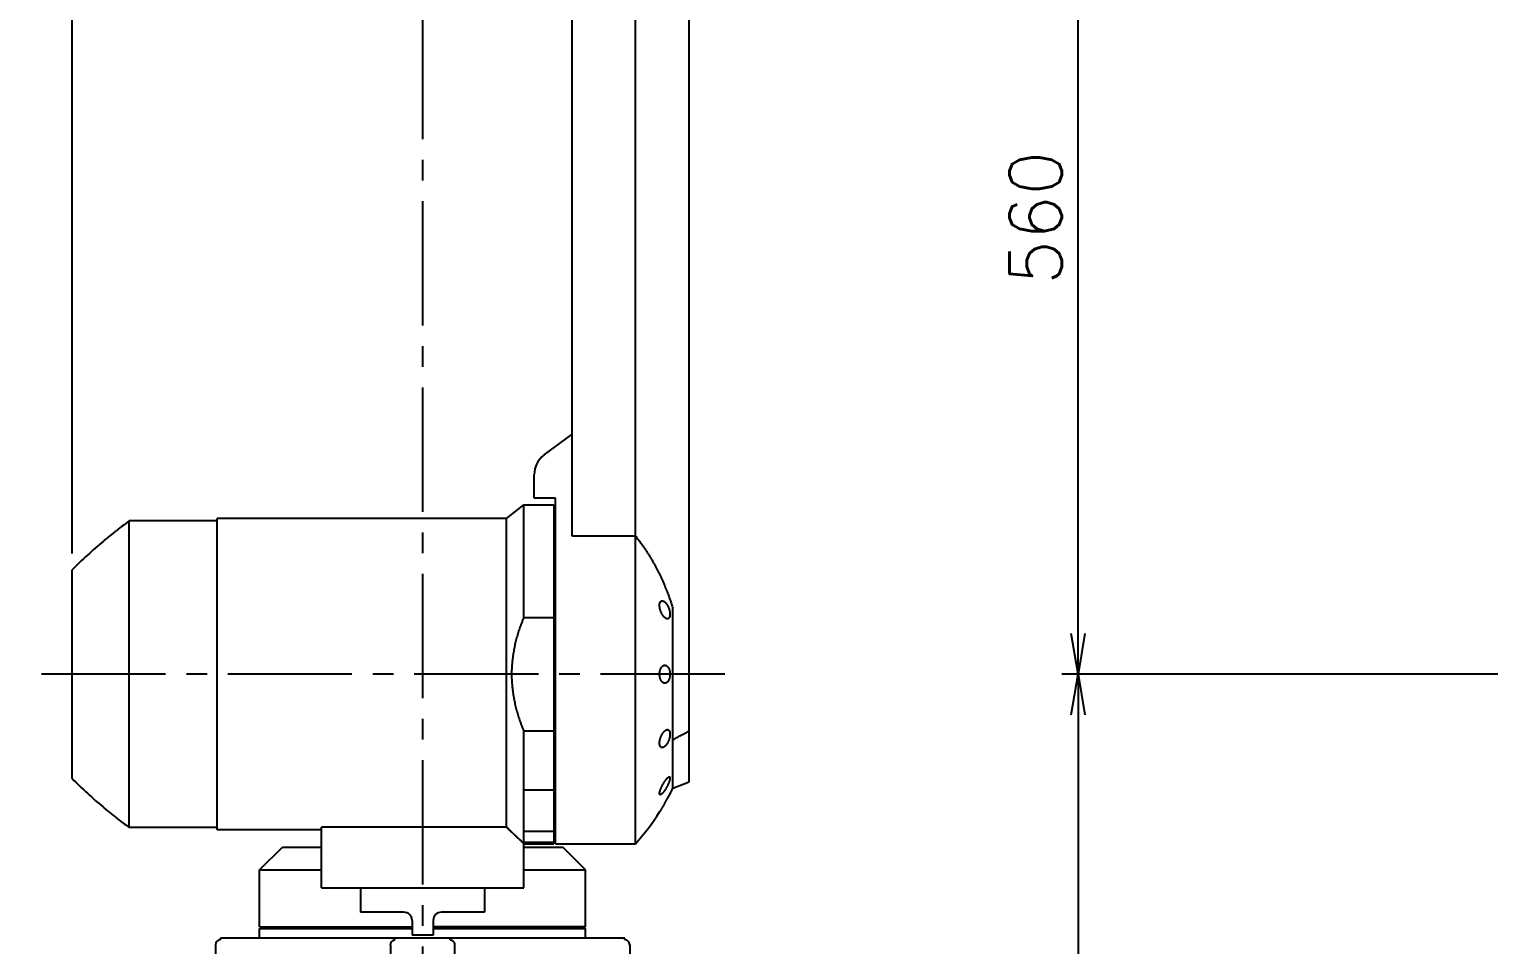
# Model space of a CAD drawing. Extents: x -7841 to -3641, y -5238 to -2268.
# Drawn here: x -6323 to -5428, y -4236 to -3674 of the extents above; entities that cross this region are included whole.
import ezdxf

# ---------------------------------------------------------------- set-up
doc = ezdxf.new("R2010")
doc.units = 0
doc.header["$LTSCALE"] = 4
doc.header["$MEASUREMENT"] = 0
doc.linetypes.add('CENTRE2', pattern=[28.575, 19.05, -3.175, 3.175, -3.175])
doc.layers.get('0').update_dxf_attribs({"linetype": 'CONTINUOUS'})
doc.layers.get('DEFPOINTS').update_dxf_attribs({"linetype": 'CONTINUOUS'})
for name, color, linetype in [('01', 7, 'CONTINUOUS'), ('01CENTER', 5, 'CENTRE2'), ('01HOSO', 6, 'CONTINUOUS'), ('02', 5, 'CONTINUOUS')]:
    doc.layers.add(name, color=color, linetype=linetype)
doc.styles.add('BIGFONT', font='ROMANS.SHX', dxfattribs={"bigfont": 'bigfont'})
doc.dimstyles.new('L-IN', dxfattribs={"dimscale": 10, "dimtxt": 3.2, "dimasz": 2.5, "dimexe": 1, "dimexo": 1, "dimgap": 1, "dimtad": 1, "dimdec": 0, "dimtxsty": 'BIGFONT', "dimblk": 'YA-IN', "dimblk1": 'OPEN', "dimblk2": 'OPEN', "dimsah": 1, "dimcen": 0, "dimclrd": 256, "dimclre": 256, "dimclrt": 256, "dimazin": 3, "dimtp": 0.1, "dimtm": 0.2, "dimtfac": 0.625, "dimtdec": 0, "dimtmove": 0, "dimatfit": 3, "dimtolj": 1})

# ---------------------------------------------------------------- blocks, each defined once
blk = doc.blocks.new('_OPEN')
at = {"color": 0, "linetype": 'BYBLOCK'}
for p, q in [((-1, 0.167), (0, 0)), ((0, 0), (-1, -0.167)), ((0, 0), (-1, 0))]:
    blk.add_line(p, q, dxfattribs=at)
blk = doc.blocks.new('*D5')
at = {"linetype": 'BYBLOCK'}
for p, q in [((-4776.41, -3510), (-5690, -3510)), ((-5680, -4045), (-5680, -3535)), ((-4778.19, -4070), (-5690, -4070))]:
    blk.add_line(p, q, dxfattribs=at)
at = {"layer": 'DEFPOINTS', "color": 0, "linetype": 'BYBLOCK'}
for p in [(-5680, -3510), (-4766.41, -3510), (-4768.19, -4070)]:
    blk.add_point(p, dxfattribs=at)
at = {"linetype": 'BYBLOCK', "xscale": 25, "yscale": 25, "zscale": 25}
for p, rotation in [((-5680, -3510), 90), ((-5680, -4070), 270)]:
    blk.add_blockref('_OPEN', p, dxfattribs=dict(at, rotation=rotation))
at = {"linetype": 'BYBLOCK', "insert": (-5706, -3790), "char_height": 32, "attachment_point": 5, "rotation": 90, "style": 'BIGFONT'}
blk.add_mtext('\\A1;560', dxfattribs=at)
blk = doc.blocks.new('YA-IN')
at = {"color": 0, "linetype": 'BYBLOCK'}
for p, q in [((0, 0), (-1, 0.167)), ((-1, -0.167), (0, 0)), ((0, 0), (-1, 0))]:
    blk.add_line(p, q, dxfattribs=at)
blk = doc.blocks.new('*D4')
at = {"linetype": 'BYBLOCK'}
for p, q in [((-4778.19, -4070), (-5690, -4070)), ((-5680, -4095), (-5680, -4495)), ((-4635.99, -4520), (-5690, -4520))]:
    blk.add_line(p, q, dxfattribs=at)
at = {"layer": 'DEFPOINTS', "color": 0, "linetype": 'BYBLOCK'}
for p in [(-4768.19, -4070), (-5680, -4520), (-4625.99, -4520)]:
    blk.add_point(p, dxfattribs=at)
at = {"linetype": 'BYBLOCK', "xscale": 25, "yscale": 25, "zscale": 25}
for p, rotation in [((-5680, -4070), 90), ((-5680, -4520), 270)]:
    blk.add_blockref('_OPEN', p, dxfattribs=dict(at, rotation=rotation))
at = {"linetype": 'BYBLOCK', "insert": (-5706, -4295), "char_height": 32, "attachment_point": 5, "rotation": 90, "style": 'BIGFONT'}
blk.add_mtext('\\A1;450', dxfattribs=at)
blk = doc.blocks.new('*D17')
at = {"linetype": 'BYBLOCK'}
for p, q in [((-6297, -3996), (-6297, -3150)), ((-6082, -3312.62), (-6082, -3150)), ((-6107, -3160), (-6272, -3160))]:
    blk.add_line(p, q, dxfattribs=at)
at = {"layer": 'DEFPOINTS', "color": 0, "linetype": 'BYBLOCK'}
for p in [(-6297, -3160), (-6082, -3322.62), (-6297, -4006)]:
    blk.add_point(p, dxfattribs=at)
at = {"linetype": 'BYBLOCK', "xscale": 25, "yscale": 25, "zscale": 25, "rotation": 180}
blk.add_blockref('_OPEN', (-6297, -3160), dxfattribs=at)
at = {"linetype": 'BYBLOCK', "xscale": 25, "yscale": 25, "zscale": 25}
blk.add_blockref('_OPEN', (-6082, -3160), dxfattribs=at)
at = {"linetype": 'BYBLOCK', "insert": (-6189.5, -3134), "char_height": 32, "attachment_point": 5, "style": 'BIGFONT'}
blk.add_mtext('\\A1;215', dxfattribs=at)

msp = doc.modelspace()

# ---------------------------------------------------------------- linework, layer by layer
at = {"layer": '01', "linetype": 'CONTINUOUS'}
for p, q in [((-5918.5, -4136), (-5918.5, -3453)), ((-5990.5, -3640), (-5990.5, -3923)), ((-6007.41587, -3935.50303), (-5990.5, -3923)), ((-6013.5, -3962), (-6013.5, -3947.56567)), ((-6000.5, -3962), (-6013.5, -3962)), ((-6000.5, -4174), (-6000.5, -3962)), ((-6030.5, -3974.5), (-6208, -3974.5)), ((-6030.5, -3974.5), (-6020, -3966)), ((-6020, -3966), (-6001.5, -3966)), ((-6001.5, -3966), (-6001.5, -4174)), ((-6208, -3976), (-6262, -3976)), ((-6000.5, -3979), (-6001.5, -3979)), ((-6297, -4134), (-6297, -4006)), ((-5928.5, -4140), (-5918.5, -4136)), ((-6000.5, -4161), (-6001.5, -4161)), ((-6208, -4164), (-6262, -4164)), ((-6144, -4165.5), (-6208, -4165.5)), ((-6030.5, -4163.73758), (-6144, -4163.73758)), ((-6144, -4201), (-6144, -4163.73758)), ((-6182, -4190), (-6168, -4176)), ((-6168, -4176), (-6144, -4176)), ((-6020, -4173.9878), (-6001.5, -4173.9878)), ((-6020, -4174), (-6001.5, -4174)), ((-6020, -4201), (-6020, -4174)), ((-6020, -4176), (-5996, -4176)), ((-6000.5, -4174), (-5951.5, -4174)), ((-5982, -4190), (-5996, -4176)), ((-6182, -4225), (-6182, -4190)), ((-5982, -4225), (-5982, -4190)), ((-6144, -4201), (-6020, -4201)), ((-6120, -4201), (-6120, -4216)), ((-6044, -4201), (-6044, -4216)), ((-6093.5, -4216), (-6120, -4216)), ((-6044, -4216), (-6070.5, -4216)), ((-6182, -4225), (-6088.5, -4225)), ((-6175, -4226), (-6175, -4225)), ((-6088.5, -4221), (-6088.5, -4230)), ((-6075.5, -4221), (-6075.5, -4230)), ((-5982, -4225), (-6075.5, -4225)), ((-5989, -4226), (-5989, -4225)), ((-5958, -4232), (-6206, -4232)), ((-6206, -4233), (-6206, -4232)), ((-6182, -4226), (-6088.5, -4226)), ((-6182, -4232), (-6182, -4226)), ((-6098.97477, -4233), (-6098.97477, -4232)), ((-6075.5, -4230), (-6088.5, -4230)), ((-6075.5, -4226), (-5982, -4226)), ((-6065.02523, -4233), (-6065.02523, -4232)), ((-5982, -4232), (-5982, -4226)), ((-5958, -4233), (-5958, -4232)), ((-6209, -4236), (-6209, -4267)), ((-6101.6178, -4236), (-6101.6178, -4262)), ((-6062.3822, -4236), (-6062.3822, -4262)), ((-5955, -4236), (-5955, -4267))]:
    msp.add_line(p, q, dxfattribs=at)
for centre, radius, start, end in [((-5998.5, -3947.56567), 15, 126.46923439, 180), ((-6084.83966, -4218.10373), 300, 126.1949442, 127.17095289), ((-6084.83966, -4218.10373), 300, 130.02326909, 135.00764509), ((-6084.83966, -3921.89627), 300, 224.99235491, 229.97673064), ((-6063.07397, -4073.74408), 150, 332.28722359, 333.78721007), ((-6084.83966, -3921.89627), 300, 232.82904801, 233.8050558), ((-6063.07397, -4073.74408), 150, 318.05839937, 327.4270632), ((-6093.5, -4221), 5, 0, 90), ((-6070.5, -4221), 5, 90, 180), ((-6206, -4236), 3, 90, 180), ((-5958, -4236), 3, 0, 90)]:
    msp.add_arc(centre, radius, start, end, dxfattribs=at)
for points in [[(-6266.44446, -3979.32938), (-6266.52783, -3979.39602), (-6266.62643, -3979.47484), (-6266.73781, -3979.56388), (-6266.86267, -3979.66369), (-6267.00171, -3979.77485), (-6267.15531, -3979.89764), (-6267.32331, -3980.03197), (-6267.50545, -3980.17759), (-6267.70135, -3980.33422), (-6267.91101, -3980.50186), (-6268.13488, -3980.68086), (-6268.37343, -3980.8716), (-6268.62675, -3981.07415), (-6268.89401, -3981.28785), (-6269.17421, -3981.51189), (-6269.46628, -3981.74542), (-6269.76981, -3981.9881), (-6270.08795, -3982.24244), (-6270.42502, -3982.5119), (-6270.78539, -3982.79996), (-6271.16809, -3983.10583), (-6271.56006, -3983.41906), (-6271.95316, -3983.73314), (-6272.34682, -3984.04759), (-6272.73892, -3984.36074), (-6273.12204, -3984.66664), (-6273.48867, -3984.9593), (-6273.83717, -3985.23741), (-6274.16884, -3985.50201), (-6274.48498, -3985.75416), (-6274.78658, -3985.99464), (-6275.07382, -3986.2236), (-6275.34674, -3986.44109), (-6275.60541, -3986.64717), (-6275.84959, -3986.84165), (-6276.07811, -3987.02361), (-6276.28971, -3987.19204), (-6276.48338, -3987.34617), (-6276.65941, -3987.48623), (-6276.81895, -3987.61314), (-6276.963, -3987.72771), (-6277.0924, -3987.8306), (-6277.20796, -3987.92248), (-6277.31047, -3988.00397), (-6277.39129, -3988.06821)], [(-6266.44434, -3979.32953), (-6266.52371, -3979.39298), (-6266.62456, -3979.47361), (-6266.73837, -3979.5646), (-6266.86612, -3979.66674), (-6267.00875, -3979.78078), (-6267.16717, -3979.90745), (-6267.34233, -3980.04751), (-6267.5351, -3980.20165), (-6267.74612, -3980.37039), (-6267.97593, -3980.55416), (-6268.225, -3980.75333), (-6268.49366, -3980.96817), (-6268.78186, -3981.19863), (-6269.08915, -3981.44435), (-6269.41496, -3981.70488), (-6269.75798, -3981.97915), (-6270.11634, -3982.26566), (-6270.48847, -3982.56316), (-6270.87188, -3982.86965), (-6271.26375, -3983.18284), (-6271.66121, -3983.50045), (-6272.06087, -3983.81975), (-6272.45882, -3984.13763), (-6272.85119, -3984.45096), (-6273.23441, -3984.75691), (-6273.6059, -3985.05341), (-6273.96354, -3985.33878), (-6274.30564, -3985.61166), (-6274.6309, -3985.87103), (-6274.93841, -3986.11617), (-6275.22761, -3986.34664), (-6275.49823, -3986.56225), (-6275.75025, -3986.76297), (-6275.98383, -3986.94896), (-6276.19941, -3987.12057), (-6276.39766, -3987.27834), (-6276.5792, -3987.42278), (-6276.74464, -3987.55438), (-6276.8947, -3987.67373), (-6277.03015, -3987.78143), (-6277.15185, -3987.87818), (-6277.2606, -3987.96463), (-6277.35709, -3988.04131), (-6277.39116, -3988.06838)], [(-6266.43505, -3979.32185), (-6266.44446, -3979.32938)], [(-6266.43505, -3979.32185), (-6266.44446, -3979.32938)], [(-6266.43493, -3979.322), (-6266.44434, -3979.32953)], [(-6266.10823, -3979.06062), (-6266.11209, -3979.0637), (-6266.12398, -3979.07321), (-6266.14393, -3979.08915), (-6266.1721, -3979.11167), (-6266.20877, -3979.14098), (-6266.25425, -3979.17733), (-6266.30892, -3979.22103), (-6266.37323, -3979.27244), (-6266.43505, -3979.32185)], [(-6266.42739, -3979.31573), (-6266.43505, -3979.32185)], [(-6266.43493, -3979.322), (-6266.36812, -3979.26859), (-6266.30221, -3979.2159), (-6266.24648, -3979.17135), (-6266.20032, -3979.13445), (-6266.16322, -3979.10479), (-6266.13474, -3979.08202), (-6266.12179, -3979.07167)], [(-6266.12179, -3979.07167), (-6266.11452, -3979.06586), (-6266.10234, -3979.05612), (-6266.09807, -3979.05271)], [(-6266.09806, -3979.0527), (-6266.10134, -3979.05521), (-6266.10823, -3979.06062)], [(-6277.73963, -3988.34523), (-6277.75786, -3988.3597), (-6277.76786, -3988.36765), (-6277.76976, -3988.36916), (-6277.76982, -3988.36921)], [(-6277.7595, -3988.36077), (-6277.76926, -3988.36873)], [(-6277.40075, -3988.07572), (-6277.47961, -3988.1384), (-6277.54771, -3988.19251), (-6277.60555, -3988.23847), (-6277.65357, -3988.27662), (-6277.6922, -3988.30731), (-6277.72183, -3988.33085), (-6277.7428, -3988.3475), (-6277.75531, -3988.35745), (-6277.7595, -3988.36077)], [(-6277.74219, -3988.34702), (-6277.75518, -3988.35734), (-6277.7595, -3988.36077)], [(-6277.39686, -3988.07263), (-6277.46966, -3988.13049), (-6277.54011, -3988.18647), (-6277.59992, -3988.234), (-6277.64963, -3988.27349), (-6277.68966, -3988.3053), (-6277.72042, -3988.32973), (-6277.74219, -3988.34702)], [(-6277.40097, -3988.07618), (-6277.44203, -3988.1088), (-6277.51602, -3988.16759), (-6277.57962, -3988.21812), (-6277.63335, -3988.26081), (-6277.67769, -3988.29603), (-6277.713, -3988.32408), (-6277.73963, -3988.34523)], [(-6277.39116, -3988.06838), (-6277.40097, -3988.07618)], [(-6277.39129, -3988.06821), (-6277.40075, -3988.07572)], [(-6277.39129, -3988.06821), (-6277.39686, -3988.07263)], [(-6277.37072, -3988.05186), (-6277.39129, -3988.06821)], [(-5933.42935, -4149), (-5933.2808, -4148.74395), (-5933.13293, -4148.48875), (-5932.98616, -4148.23511), (-5932.84093, -4147.98382), (-5932.69758, -4147.73545), (-5932.55634, -4147.49045), (-5932.41764, -4147.24955), (-5932.28191, -4147.01351), (-5932.14973, -4146.78339), (-5932.0215, -4146.55989), (-5931.8977, -4146.34385), (-5931.77848, -4146.1356), (-5931.66391, -4145.93526), (-5931.55398, -4145.74283), (-5931.44869, -4145.55837), (-5931.34811, -4145.38198), (-5931.25217, -4145.21359), (-5931.16092, -4145.0533), (-5931.07428, -4144.90098), (-5930.99226, -4144.75669), (-5930.91483, -4144.62037), (-5930.84195, -4144.49197), (-5930.77363, -4144.37153), (-5930.70979, -4144.25893), (-5930.65045, -4144.1542), (-5930.59557, -4144.0573), (-5930.54513, -4143.96818), (-5930.49913, -4143.88689), (-5930.45753, -4143.81334), (-5930.42033, -4143.74755), (-5930.38754, -4143.68953), (-5930.35911, -4143.63923), (-5930.33508, -4143.59669), (-5930.31542, -4143.56188), (-5930.30013, -4143.53481), (-5930.28921, -4143.51547), (-5930.28266, -4143.50387), (-5930.28048, -4143.5)], [(-6277.76362, -4151.63572), (-6277.76785, -4151.63235), (-6277.76977, -4151.63084), (-6277.76994, -4151.6307)], [(-6277.76926, -4151.63127), (-6277.7595, -4151.63923)], [(-6277.74933, -4151.64706), (-6277.75784, -4151.64031), (-6277.76362, -4151.63572)], [(-6277.7595, -4151.63923), (-6277.75518, -4151.64266), (-6277.74219, -4151.65298), (-6277.72042, -4151.67027), (-6277.68966, -4151.6947), (-6277.64963, -4151.72651), (-6277.59993, -4151.766), (-6277.54011, -4151.81353), (-6277.46966, -4151.86951), (-6277.40127, -4151.92387)], [(-6277.7595, -4151.63923), (-6277.75531, -4151.64255), (-6277.7428, -4151.6525), (-6277.72183, -4151.66915), (-6277.72042, -4151.67027)], [(-6277.72042, -4151.67027), (-6277.6922, -4151.69269), (-6277.65357, -4151.72338), (-6277.60555, -4151.76153), (-6277.54771, -4151.80749), (-6277.47961, -4151.8616), (-6277.40127, -4151.92387)], [(-6277.40113, -4151.92369), (-6277.44202, -4151.8912), (-6277.51598, -4151.83243), (-6277.57957, -4151.78192), (-6277.6333, -4151.73923), (-6277.67764, -4151.70401), (-6277.71296, -4151.67595), (-6277.7203, -4151.67012)], [(-6277.40127, -4151.92387), (-6277.39129, -4151.93179)], [(-6277.40127, -4151.92387), (-6277.40075, -4151.92428)], [(-6277.40113, -4151.92369), (-6277.39116, -4151.93162)], [(-6277.40075, -4151.92428), (-6277.39686, -4151.92737)], [(-6277.39686, -4151.92737), (-6277.39129, -4151.93179)], [(-6277.39129, -4151.93179), (-6277.30316, -4152.00185), (-6277.19932, -4152.08439), (-6277.08231, -4152.17742), (-6276.95129, -4152.2816), (-6276.8055, -4152.39756), (-6276.64479, -4152.5254), (-6276.46948, -4152.66489), (-6276.28002, -4152.81567), (-6276.07686, -4152.97739), (-6275.85987, -4153.15017), (-6275.62862, -4153.33434), (-6275.3827, -4153.53025), (-6275.12222, -4153.73782), (-6274.84784, -4153.95652), (-6274.56029, -4154.18579), (-6274.26034, -4154.425), (-6273.94743, -4154.67462), (-6273.61857, -4154.93703), (-6273.27045, -4155.21488), (-6272.90028, -4155.51042), (-6272.51234, -4155.82021), (-6272.11635, -4156.1365), (-6271.721, -4156.45234), (-6271.32855, -4156.76594), (-6270.93928, -4157.07704), (-6270.56225, -4157.3784), (-6270.21241, -4157.65806), (-6269.8863, -4157.91876), (-6269.57817, -4158.16512), (-6269.28258, -4158.40146), (-6268.99765, -4158.62928), (-6268.72468, -4158.84754), (-6268.465, -4159.05518), (-6268.21986, -4159.25119), (-6267.98986, -4159.4351), (-6267.77452, -4159.60727), (-6267.57328, -4159.76818), (-6267.38576, -4159.91811), (-6267.21224, -4160.05684), (-6267.05307, -4160.18409), (-6266.90851, -4160.29967), (-6266.77845, -4160.40364), (-6266.66226, -4160.49652), (-6266.55917, -4160.57893), (-6266.4684, -4160.65149), (-6266.44446, -4160.67062)], [(-6277.39129, -4151.93179), (-6277.37074, -4151.94813)], [(-6277.39116, -4151.93162), (-6277.31105, -4151.99528), (-6277.20986, -4152.0757), (-6277.09673, -4152.16564), (-6276.97075, -4152.2658), (-6276.83101, -4152.37692), (-6276.67666, -4152.49969), (-6276.50701, -4152.63465), (-6276.32147, -4152.78229), (-6276.11948, -4152.94305), (-6275.90037, -4153.11749), (-6275.66357, -4153.30606), (-6275.40878, -4153.50901), (-6275.13588, -4153.72645), (-6274.84498, -4153.9583), (-6274.53642, -4154.20431), (-6274.21083, -4154.46396), (-6273.86918, -4154.73651), (-6273.51283, -4155.02087), (-6273.14349, -4155.31567), (-6272.76331, -4155.61921), (-6272.37493, -4155.92938), (-6271.98191, -4156.24333), (-6271.58798, -4156.55806), (-6271.19686, -4156.87062), (-6270.81166, -4157.17849), (-6270.43511, -4157.47949), (-6270.06991, -4157.77145), (-6269.71834, -4158.05254), (-6269.38184, -4158.3216), (-6269.06226, -4158.57715), (-6268.76074, -4158.81826), (-6268.47782, -4159.0445), (-6268.2139, -4159.25554), (-6267.96902, -4159.45136), (-6267.74285, -4159.63222), (-6267.53494, -4159.79848), (-6267.34479, -4159.95052), (-6267.17178, -4160.08886), (-6267.01503, -4160.21419), (-6266.8736, -4160.32728), (-6266.74666, -4160.42878), (-6266.63335, -4160.51936), (-6266.53294, -4160.59964), (-6266.44472, -4160.67017)], [(-5933.42935, -4149), (-5933.57268, -4149.24675), (-5933.71705, -4149.49495), (-5933.86194, -4149.74374), (-5934.00693, -4149.99237), (-5934.15144, -4150.23988), (-5934.29489, -4150.48525), (-5934.43649, -4150.72716), (-5934.57571, -4150.96472), (-5934.71201, -4151.19701), (-5934.84509, -4151.42353), (-5934.97459, -4151.64373), (-5935.10032, -4151.85726), (-5935.22198, -4152.06367), (-5935.33937, -4152.2626), (-5935.45229, -4152.45377), (-5935.56054, -4152.63688), (-5935.66404, -4152.81178), (-5935.76261, -4152.9782), (-5935.85623, -4153.13611), (-5935.94475, -4153.28532), (-5936.02817, -4153.42583), (-5936.10644, -4153.55757), (-5936.17954, -4153.68051), (-5936.24747, -4153.79471), (-5936.31021, -4153.90011), (-5936.36782, -4153.99684), (-5936.42027, -4154.08487), (-5936.46761, -4154.16429), (-5936.50987, -4154.23515), (-5936.54706, -4154.29749), (-5936.57924, -4154.35141), (-5936.6064, -4154.39692), (-5936.62859, -4154.43408), (-5936.64582, -4154.46295), (-5936.65812, -4154.48354), (-5936.6655, -4154.49589), (-5936.66795, -4154.5)], [(-6266.44472, -4160.67017), (-6266.44434, -4160.67047)], [(-6266.44446, -4160.67062), (-6266.42739, -4160.68427)], [(-6266.42739, -4160.68427), (-6266.38919, -4160.71481), (-6266.32087, -4160.76941), (-6266.26287, -4160.81577), (-6266.21467, -4160.8543), (-6266.17583, -4160.88535), (-6266.146, -4160.90919), (-6266.1249, -4160.92605), (-6266.11232, -4160.93611), (-6266.10823, -4160.93938)], [(-6266.42727, -4160.68412), (-6266.368, -4160.73151), (-6266.3021, -4160.78419), (-6266.24639, -4160.82872), (-6266.20025, -4160.86561), (-6266.16317, -4160.89525), (-6266.1347, -4160.91801), (-6266.12358, -4160.9269)], [(-6266.12358, -4160.9269), (-6266.1145, -4160.93416), (-6266.10233, -4160.94388), (-6266.09922, -4160.94637)], [(-6266.10823, -4160.93938), (-6266.10134, -4160.94479), (-6266.09806, -4160.9473)], [(-6266.09922, -4160.94637), (-6266.09806, -4160.9473)], [(-6030.5, -4163.73758), (-6029.35341, -4164.89985), (-6028.16362, -4166.08165), (-6026.92873, -4167.28435), (-6025.64671, -4168.50939), (-6024.31534, -4169.75833), (-6022.93221, -4171.0328), (-6021.4947, -4172.33457), (-6020, -4173.6655)], [(-6101.6178, -4236), (-6101.61522, -4235.86698), (-6101.60746, -4235.73401), (-6101.59451, -4235.60134), (-6101.57632, -4235.46889), (-6101.55284, -4235.33691), (-6101.52402, -4235.20551), (-6101.48975, -4235.07477), (-6101.45, -4234.94499), (-6101.40461, -4234.81622), (-6101.35354, -4234.68879), (-6101.29665, -4234.56289), (-6101.23385, -4234.43878), (-6101.16509, -4234.31686), (-6101.09021, -4234.19736), (-6101.00924, -4234.08076), (-6100.92205, -4233.96738), (-6100.82869, -4233.85775), (-6100.72913, -4233.75229), (-6100.62346, -4233.65153), (-6100.51178, -4233.556), (-6100.39421, -4233.46622), (-6100.27098, -4233.38277), (-6100.14237, -4233.30621), (-6100.00878, -4233.23711), (-6099.87052, -4233.17594), (-6099.72818, -4233.12326), (-6099.58244, -4233.07954), (-6099.43378, -4233.04508), (-6099.28248, -4233.02016), (-6099.12923, -4233.00506), (-6098.97477, -4233)], [(-6065.02523, -4233), (-6064.87077, -4233.00506), (-6064.71752, -4233.02016), (-6064.56622, -4233.04508), (-6064.41756, -4233.07954), (-6064.27182, -4233.12326), (-6064.12948, -4233.17594), (-6063.99122, -4233.23711), (-6063.85763, -4233.30621), (-6063.72902, -4233.38277), (-6063.60579, -4233.46622), (-6063.48822, -4233.556), (-6063.37654, -4233.65153), (-6063.27087, -4233.75229), (-6063.17131, -4233.85775), (-6063.07795, -4233.96738), (-6062.99076, -4234.08076), (-6062.90979, -4234.19736), (-6062.83491, -4234.31686), (-6062.76615, -4234.43878), (-6062.70335, -4234.56289), (-6062.64646, -4234.68879), (-6062.59539, -4234.81622), (-6062.55, -4234.94499), (-6062.51025, -4235.07477), (-6062.47598, -4235.20551), (-6062.44716, -4235.33691), (-6062.42368, -4235.46889), (-6062.40549, -4235.60134), (-6062.39254, -4235.73401), (-6062.38478, -4235.86698), (-6062.3822, -4236)]]:
    msp.add_spline(points, degree=3, dxfattribs=at)
at = {"layer": '01CENTER'}
for p, q in [((-6082, -3322.61988), (-6082, -4553.49354)), ((-5896.70001, -4070), (-6323.2756, -4070))]:
    msp.add_line(p, q, dxfattribs=at)
at = {"layer": '01HOSO', "linetype": 'CONTINUOUS'}
for p, q in [((-5951.5, -4174), (-5951.5, -3414.5)), ((-5990.5, -3923), (-5990.5, -3985.05296)), ((-6208, -4165.5), (-6208, -3974.5)), ((-6030.5, -4163.73758), (-6030.5, -3974.5)), ((-6020, -4035.18621), (-6020, -3966)), ((-6262, -4164), (-6262, -3976)), ((-5990.5, -3985.05296), (-5951.5, -3985.05296)), ((-6020, -4035.18621), (-6001.5, -4035.18621)), ((-5928.5, -4140), (-5928.5, -4029.67321)), ((-6020, -4104.81379), (-6001.5, -4104.81379)), ((-6020, -4174), (-6020, -4104.81379)), ((-6020, -4140.92783), (-6001.5, -4140.92783)), ((-6001.5, -4166.55308), (-6020, -4166.55308)), ((-6001.5, -4173.13171), (-6020, -4173.13171)), ((-6182, -4190), (-6144, -4190)), ((-6020, -4190), (-5982, -4190))]:
    msp.add_line(p, q, dxfattribs=at)
for points in [[(-5951.5, -3985.05296), (-5949.9372, -3987.08891), (-5948.4649, -3989.08424), (-5947.0791, -3991.03614), (-5945.7759, -3992.94207), (-5944.55077, -3994.80087), (-5943.39711, -3996.61525), (-5942.30857, -3998.38857), (-5941.28014, -4000.12294), (-5940.30729, -4001.82045), (-5939.38581, -4003.48329), (-5938.5118, -4005.11377), (-5937.68182, -4006.71391), (-5936.89271, -4008.28578), (-5936.14163, -4009.8313), (-5935.42593, -4011.35245), (-5934.74326, -4012.851), (-5934.09144, -4014.32881), (-5933.4685, -4015.78755), (-5932.87264, -4017.22894), (-5932.30222, -4018.65456), (-5931.75573, -4020.06603), (-5931.23182, -4021.46484), (-5930.72922, -4022.85253), (-5930.24683, -4024.2305), (-5929.78359, -4025.60021), (-5929.33859, -4026.96298), (-5928.91099, -4028.32019), (-5928.5, -4029.67321)], [(-5936.22869, -4030.5), (-5936.29319, -4030.27529), (-5936.35248, -4030.05251), (-5936.40657, -4029.832), (-5936.45551, -4029.61384), (-5936.4993, -4029.39841), (-5936.53798, -4029.18579), (-5936.57158, -4028.9762), (-5936.60012, -4028.7699), (-5936.62364, -4028.56687), (-5936.64215, -4028.36745), (-5936.65568, -4028.17166), (-5936.66423, -4027.97967), (-5936.66783, -4027.79173), (-5936.66646, -4027.60781), (-5936.66014, -4027.42823), (-5936.64885, -4027.25305), (-5936.63258, -4027.08244), (-5936.61132, -4026.91669), (-5936.58503, -4026.75582), (-5936.55371, -4026.60019), (-5936.51733, -4026.44995), (-5936.47584, -4026.30532), (-5936.42923, -4026.16659), (-5936.37746, -4026.03397), (-5936.32054, -4025.90785), (-5936.25839, -4025.78839), (-5936.19101, -4025.67595), (-5936.11843, -4025.57092), (-5936.04061, -4025.47355), (-5935.95762, -4025.38428), (-5935.86944, -4025.30338), (-5935.77615, -4025.23126), (-5935.67781, -4025.16826), (-5935.57451, -4025.11474), (-5935.46639, -4025.07105), (-5935.35353, -4025.03751), (-5935.23617, -4025.01444), (-5935.11443, -4025.00212), (-5935.03725, -4025)], [(-5935.03725, -4025), (-5934.98861, -4025.00082), (-5934.85889, -4025.01075), (-5934.72559, -4025.03209), (-5934.58898, -4025.06501), (-5934.44945, -4025.10955), (-5934.30732, -4025.16577), (-5934.16291, -4025.23368), (-5934.01657, -4025.31324), (-5933.86897, -4025.40415), (-5933.72092, -4025.50591), (-5933.57291, -4025.6181), (-5933.42558, -4025.74011), (-5933.2795, -4025.87126), (-5933.1351, -4026.01093), (-5932.99272, -4026.15854), (-5932.85271, -4026.31347), (-5932.71522, -4026.47526), (-5932.58056, -4026.6433), (-5932.44886, -4026.81713), (-5932.32033, -4026.99622), (-5932.19509, -4027.18013), (-5932.07323, -4027.36846), (-5931.9549, -4027.56074), (-5931.84012, -4027.7567), (-5931.72902, -4027.95588), (-5931.62159, -4028.15806), (-5931.51793, -4028.36288), (-5931.41808, -4028.57005), (-5931.32205, -4028.77937), (-5931.22993, -4028.99047), (-5931.1417, -4029.20324), (-5931.05745, -4029.41734), (-5930.97721, -4029.63255), (-5930.90101, -4029.84871), (-5930.82893, -4030.06543), (-5930.761, -4030.28265), (-5930.69728, -4030.5)], [(-6020, -4035.18621), (-6020.69606, -4036.9075), (-6021.35422, -4038.61247), (-6021.97532, -4040.30234), (-6022.56014, -4041.97828), (-6023.10937, -4043.64138), (-6023.62364, -4045.29267), (-6024.10352, -4046.93314), (-6024.54951, -4048.56373), (-6024.96204, -4050.18532), (-6025.34153, -4051.79875), (-6025.68832, -4053.40482), (-6026.00271, -4055.00431), (-6026.28498, -4056.59794), (-6026.53535, -4058.18642), (-6026.75403, -4059.77041), (-6026.94117, -4061.35057), (-6027.09692, -4062.92751), (-6027.22139, -4064.50186), (-6027.31467, -4066.0742), (-6027.37682, -4067.64511), (-6027.40788, -4069.21517), (-6027.40788, -4070.78495), (-6027.37682, -4072.35501), (-6027.31466, -4073.92592), (-6027.22138, -4075.49825), (-6027.09691, -4077.0726), (-6026.94116, -4078.64954), (-6026.75401, -4080.22969), (-6026.53534, -4081.81368), (-6026.28497, -4083.40215), (-6026.0027, -4084.99577), (-6025.6883, -4086.59525), (-6025.34152, -4088.20132), (-6024.96203, -4089.81475), (-6024.54949, -4091.43633), (-6024.10351, -4093.0669), (-6023.62364, -4094.70736), (-6023.10936, -4096.35865), (-6022.56013, -4098.02174), (-6021.97532, -4099.69767), (-6021.35422, -4101.38754), (-6020.69606, -4103.0925), (-6020, -4104.81379)], [(-5931.84393, -4036), (-5931.84813, -4035.99999), (-5931.9677, -4035.99448), (-5932.09145, -4035.97847), (-5932.21924, -4035.95164), (-5932.35103, -4035.91367), (-5932.48668, -4035.86427), (-5932.62596, -4035.80317), (-5932.76829, -4035.73033), (-5932.91315, -4035.64579), (-5933.05978, -4035.54983), (-5933.20768, -4035.44272), (-5933.35643, -4035.32472), (-5933.50566, -4035.19607), (-5933.65494, -4035.05715), (-5933.80384, -4034.90837), (-5933.95189, -4034.75021), (-5934.09871, -4034.58313), (-5934.24388, -4034.40768), (-5934.38698, -4034.22444), (-5934.52766, -4034.03398), (-5934.66552, -4033.83697), (-5934.80026, -4033.63395), (-5934.93152, -4033.42566), (-5935.05906, -4033.21262), (-5935.18256, -4032.99558), (-5935.30184, -4032.77504), (-5935.41665, -4032.5517), (-5935.52686, -4032.32606), (-5935.63227, -4032.09873), (-5935.73278, -4031.87022), (-5935.8283, -4031.64099), (-5935.91871, -4031.41161), (-5936.00401, -4031.18238), (-5936.0841, -4030.95384), (-5936.15901, -4030.72622), (-5936.22869, -4030.5)], [(-5930.69728, -4030.5), (-5930.63837, -4030.71529), (-5930.58387, -4030.92954), (-5930.53386, -4031.14236), (-5930.48835, -4031.35344), (-5930.4473, -4031.56277), (-5930.41071, -4031.77019), (-5930.3786, -4031.97547), (-5930.35102, -4032.1782), (-5930.32795, -4032.37832), (-5930.30943, -4032.57547), (-5930.29546, -4032.7694), (-5930.28604, -4032.95997), (-5930.2812, -4033.14679), (-5930.28092, -4033.32977), (-5930.28521, -4033.50859), (-5930.29406, -4033.68296), (-5930.30748, -4033.8528), (-5930.32544, -4034.01773), (-5930.34795, -4034.17763), (-5930.37498, -4034.33226), (-5930.40652, -4034.48135), (-5930.44257, -4034.62482), (-5930.48309, -4034.76235), (-5930.52808, -4034.8938), (-5930.57754, -4035.01898), (-5930.6314, -4035.13765), (-5930.68972, -4035.24969), (-5930.75245, -4035.35483), (-5930.81958, -4035.45291), (-5930.89113, -4035.54373), (-5930.96707, -4035.62703), (-5931.04743, -4035.70266), (-5931.13217, -4035.77033), (-5931.22131, -4035.82982), (-5931.31486, -4035.88089), (-5931.41278, -4035.92325), (-5931.51512, -4035.95664), (-5931.62178, -4035.98076), (-5931.73281, -4035.99531), (-5931.84393, -4036)], [(-5936.66795, -4070), (-5936.66549, -4069.78701), (-5936.65809, -4069.57414), (-5936.64576, -4069.36172), (-5936.62847, -4069.14975), (-5936.60621, -4068.93853), (-5936.57896, -4068.72825), (-5936.54669, -4068.51904), (-5936.50938, -4068.31127), (-5936.46699, -4068.10502), (-5936.4195, -4067.90065), (-5936.36688, -4067.69841), (-5936.3091, -4067.49854), (-5936.24616, -4067.3015), (-5936.17801, -4067.10746), (-5936.10469, -4066.91691), (-5936.02617, -4066.73017), (-5935.9425, -4066.54768), (-5935.8537, -4066.36989), (-5935.75981, -4066.19717), (-5935.66093, -4066.03006), (-5935.55712, -4065.869), (-5935.44855, -4065.71455), (-5935.3353, -4065.56713), (-5935.21758, -4065.42729), (-5935.09557, -4065.29552), (-5934.96949, -4065.17232), (-5934.83963, -4065.05819), (-5934.7062, -4064.95356), (-5934.56959, -4064.85891), (-5934.43005, -4064.7746), (-5934.28801, -4064.70105), (-5934.14377, -4064.63855), (-5933.99778, -4064.58742), (-5933.85039, -4064.54785), (-5933.70212, -4064.52006), (-5933.5533, -4064.50414), (-5933.42932, -4064.5)], [(-5933.42932, -4075.5), (-5933.55327, -4075.49586), (-5933.70208, -4075.47995), (-5933.85036, -4075.45216), (-5933.99774, -4075.4126), (-5934.14373, -4075.36146), (-5934.28797, -4075.29896), (-5934.43001, -4075.22542), (-5934.56955, -4075.14112), (-5934.70616, -4075.04647), (-5934.83959, -4074.94184), (-5934.96944, -4074.82772), (-5935.09551, -4074.70454), (-5935.21753, -4074.57277), (-5935.33525, -4074.43293), (-5935.44853, -4074.28547), (-5935.55717, -4074.13093), (-5935.66097, -4073.96987), (-5935.75981, -4073.80284), (-5935.8537, -4073.63011), (-5935.94251, -4073.45229), (-5936.02619, -4073.26978), (-5936.10471, -4073.08305), (-5936.17802, -4072.89251), (-5936.24617, -4072.69847), (-5936.30911, -4072.50142), (-5936.36689, -4072.30156), (-5936.41951, -4072.09933), (-5936.46699, -4071.89496), (-5936.50939, -4071.68871), (-5936.54669, -4071.48094), (-5936.57896, -4071.27173), (-5936.60621, -4071.06145), (-5936.62847, -4070.85025), (-5936.64576, -4070.63827), (-5936.65809, -4070.42585), (-5936.66549, -4070.21299), (-5936.66795, -4070)], [(-5933.42932, -4064.5), (-5933.40431, -4064.50017), (-5933.25597, -4064.50813), (-5933.10917, -4064.5278), (-5932.96435, -4064.55887), (-5932.82194, -4064.60097), (-5932.68221, -4064.65371), (-5932.54541, -4064.71667), (-5932.41189, -4064.78935), (-5932.2818, -4064.87134), (-5932.15532, -4064.96217), (-5932.03249, -4065.06148), (-5931.91347, -4065.1688), (-5931.79831, -4065.28379), (-5931.68709, -4065.40606), (-5931.57986, -4065.53524), (-5931.47664, -4065.67104), (-5931.3775, -4065.81307), (-5931.28242, -4065.96113), (-5931.19146, -4066.11486), (-5931.10463, -4066.27403), (-5931.02195, -4066.4384), (-5930.94348, -4066.60763), (-5930.86918, -4066.7816), (-5930.79915, -4066.95998), (-5930.73336, -4067.14259), (-5930.67187, -4067.3292), (-5930.61472, -4067.51949), (-5930.56193, -4067.71336), (-5930.51356, -4067.91043), (-5930.46964, -4068.11051), (-5930.43019, -4068.31337), (-5930.3953, -4068.51861), (-5930.36495, -4068.72612), (-5930.33921, -4068.93548), (-5930.31811, -4069.14644), (-5930.30166, -4069.35873), (-5930.2899, -4069.57189), (-5930.28283, -4069.7858), (-5930.28048, -4070)], [(-5930.28048, -4070), (-5930.28283, -4070.2142), (-5930.2899, -4070.42812), (-5930.30166, -4070.64129), (-5930.31811, -4070.85359), (-5930.33921, -4071.06455), (-5930.36495, -4071.27391), (-5930.3953, -4071.48143), (-5930.4302, -4071.68668), (-5930.46964, -4071.88953), (-5930.51357, -4072.08962), (-5930.56194, -4072.28669), (-5930.61474, -4072.48056), (-5930.67188, -4072.67085), (-5930.73338, -4072.85746), (-5930.79916, -4073.04006), (-5930.8692, -4073.21844), (-5930.9435, -4073.39241), (-5931.02197, -4073.56165), (-5931.10465, -4073.726), (-5931.19147, -4073.88516), (-5931.2824, -4074.03884), (-5931.37744, -4074.18684), (-5931.47663, -4074.32896), (-5931.57991, -4074.46482), (-5931.68715, -4074.594), (-5931.79837, -4074.71626), (-5931.91352, -4074.83124), (-5932.03253, -4074.93856), (-5932.15535, -4075.03785), (-5932.28183, -4075.12868), (-5932.41191, -4075.21066), (-5932.54541, -4075.28334), (-5932.68221, -4075.34629), (-5932.82193, -4075.39902), (-5932.96434, -4075.44112), (-5933.10915, -4075.4722), (-5933.25595, -4075.49187), (-5933.40429, -4075.49983), (-5933.42932, -4075.5)], [(-5936.22869, -4109.5), (-5936.15899, -4109.27373), (-5936.08406, -4109.04604), (-5936.00395, -4108.81744), (-5935.91862, -4108.58815), (-5935.82818, -4108.35871), (-5935.73263, -4108.12943), (-5935.63208, -4107.90086), (-5935.52663, -4107.67347), (-5935.41639, -4107.44777), (-5935.30154, -4107.22439), (-5935.18221, -4107.0038), (-5935.05866, -4106.78669), (-5934.93107, -4106.57361), (-5934.7998, -4106.36533), (-5934.66504, -4106.16233), (-5934.52712, -4105.96527), (-5934.38642, -4105.77482), (-5934.24324, -4105.59153), (-5934.09801, -4105.41606), (-5933.95117, -4105.24899), (-5933.80307, -4105.09083), (-5933.65413, -4104.94206), (-5933.50481, -4104.80316), (-5933.35554, -4104.67455), (-5933.20676, -4104.55658), (-5933.05883, -4104.44951), (-5932.91216, -4104.3536), (-5932.76721, -4104.26908), (-5932.62465, -4104.1962), (-5932.48499, -4104.13505), (-5932.34888, -4104.08562), (-5932.21657, -4104.0477), (-5932.08829, -4104.021), (-5931.96417, -4104.00521), (-5931.84395, -4104)], [(-5931.84395, -4104), (-5931.7287, -4104.00504), (-5931.61747, -4104.02002), (-5931.51066, -4104.0446), (-5931.40824, -4104.07848), (-5931.31029, -4104.12136), (-5931.21675, -4104.17295), (-5931.12767, -4104.23298), (-5931.04304, -4104.30117), (-5930.96282, -4104.3773), (-5930.88708, -4104.46109), (-5930.81573, -4104.55236), (-5930.74884, -4104.65084), (-5930.68637, -4104.75635), (-5930.62833, -4104.8687), (-5930.57475, -4104.98762), (-5930.52559, -4105.11301), (-5930.4809, -4105.24459), (-5930.44067, -4105.3822), (-5930.40491, -4105.52567), (-5930.37365, -4105.67471), (-5930.34687, -4105.82923), (-5930.32461, -4105.98895), (-5930.30688, -4106.15364), (-5930.29366, -4106.3232), (-5930.28499, -4106.49724), (-5930.28086, -4106.67569), (-5930.28127, -4106.85826), (-5930.28622, -4107.04466), (-5930.29572, -4107.23479), (-5930.30974, -4107.42826), (-5930.3283, -4107.62496), (-5930.35138, -4107.82463), (-5930.37895, -4108.02693), (-5930.41104, -4108.2318), (-5930.4476, -4108.43886), (-5930.48863, -4108.64794), (-5930.53413, -4108.85884), (-5930.58407, -4109.07127), (-5930.63847, -4109.28512), (-5930.69728, -4109.5)], [(-5928.5, -4110.32679), (-5927.26465, -4109.61184), (-5926.02624, -4108.90817), (-5924.78416, -4108.21565), (-5923.5378, -4107.53418), (-5922.28659, -4106.86368), (-5921.03013, -4106.20414), (-5919.76805, -4105.55557), (-5918.5, -4104.91798)], [(-5935.03725, -4115), (-5935.11425, -4114.99789), (-5935.23599, -4114.98559), (-5935.35336, -4114.96253), (-5935.46622, -4114.929), (-5935.57435, -4114.88533), (-5935.67766, -4114.83182), (-5935.77601, -4114.76884), (-5935.8693, -4114.69674), (-5935.95749, -4114.61586), (-5936.04048, -4114.52659), (-5936.11828, -4114.42928), (-5936.1909, -4114.32422), (-5936.25833, -4114.21172), (-5936.3205, -4114.09222), (-5936.37745, -4113.96605), (-5936.42923, -4113.83342), (-5936.47583, -4113.6947), (-5936.51733, -4113.55005), (-5936.55372, -4113.39978), (-5936.58504, -4113.24415), (-5936.61132, -4113.08329), (-5936.63258, -4112.91753), (-5936.64885, -4112.74693), (-5936.66014, -4112.57175), (-5936.66646, -4112.39217), (-5936.66783, -4112.20825), (-5936.66423, -4112.02031), (-5936.65568, -4111.82833), (-5936.64215, -4111.63254), (-5936.62364, -4111.43312), (-5936.60012, -4111.23009), (-5936.57158, -4111.02378), (-5936.53798, -4110.8142), (-5936.49929, -4110.60159), (-5936.45551, -4110.38616), (-5936.40657, -4110.16799), (-5936.35248, -4109.94749), (-5936.29319, -4109.72471), (-5936.22869, -4109.5)], [(-5930.69728, -4109.5), (-5930.761, -4109.71735), (-5930.82893, -4109.93456), (-5930.901, -4110.15129), (-5930.97721, -4110.36744), (-5931.05744, -4110.58265), (-5931.14169, -4110.79675), (-5931.22992, -4111.00951), (-5931.32204, -4111.22061), (-5931.41807, -4111.42992), (-5931.51791, -4111.63708), (-5931.62157, -4111.84189), (-5931.72899, -4112.04407), (-5931.84009, -4112.24324), (-5931.95486, -4112.43919), (-5932.07318, -4112.63146), (-5932.19503, -4112.81979), (-5932.32026, -4113.00368), (-5932.44879, -4113.18277), (-5932.58047, -4113.35659), (-5932.71513, -4113.52463), (-5932.85261, -4113.68641), (-5932.99261, -4113.84134), (-5933.13497, -4113.98894), (-5933.27936, -4114.12861), (-5933.42543, -4114.25976), (-5933.57275, -4114.38177), (-5933.72074, -4114.49396), (-5933.86878, -4114.59573), (-5934.01636, -4114.68664), (-5934.1627, -4114.76621), (-5934.30712, -4114.83414), (-5934.44925, -4114.89038), (-5934.58878, -4114.93494), (-5934.7254, -4114.96787), (-5934.8587, -4114.98923), (-5934.98843, -4114.99918), (-5935.03725, -4115)], [(-5935.03715, -4138.41601), (-5934.90954, -4138.16881), (-5934.77822, -4137.92055), (-5934.64355, -4137.67197), (-5934.5058, -4137.42366), (-5934.36537, -4137.17639), (-5934.22254, -4136.93072), (-5934.07774, -4136.68746), (-5933.93133, -4136.44723), (-5933.78385, -4136.21096), (-5933.63559, -4135.97912), (-5933.48696, -4135.75238), (-5933.33842, -4135.53143), (-5933.19036, -4135.31686), (-5933.04322, -4135.10928), (-5932.89747, -4134.90933), (-5932.75342, -4134.7174), (-5932.61142, -4134.53391), (-5932.47181, -4134.35924), (-5932.3351, -4134.19399), (-5932.20189, -4134.03875), (-5932.07259, -4133.89386), (-5931.94765, -4133.75964), (-5931.82718, -4133.63601), (-5931.71126, -4133.52284), (-5931.59985, -4133.41991), (-5931.49305, -4133.32712), (-5931.39085, -4133.24426), (-5931.29325, -4133.17116), (-5931.20026, -4133.10765), (-5931.11183, -4133.05351), (-5931.028, -4133.00862), (-5930.9487, -4132.97275), (-5930.87392, -4132.94576), (-5930.80366, -4132.9275), (-5930.73786, -4132.91779), (-5930.69725, -4132.91601)], [(-5930.69725, -4132.91601), (-5930.67655, -4132.91651), (-5930.61967, -4132.9235), (-5930.56723, -4132.93864), (-5930.51922, -4132.9618), (-5930.4756, -4132.99286), (-5930.4364, -4133.0317), (-5930.40159, -4133.07821), (-5930.37118, -4133.13228), (-5930.34516, -4133.19377), (-5930.32352, -4133.26263), (-5930.30628, -4133.33869), (-5930.29342, -4133.42188), (-5930.28496, -4133.51209), (-5930.28088, -4133.60915), (-5930.28119, -4133.71303), (-5930.2859, -4133.82357), (-5930.29498, -4133.94063), (-5930.30846, -4134.06415), (-5930.32633, -4134.19396), (-5930.34859, -4134.33002), (-5930.37522, -4134.47211), (-5930.40624, -4134.62014), (-5930.44167, -4134.77415), (-5930.4815, -4134.93388), (-5930.52573, -4135.09925), (-5930.57438, -4135.27018), (-5930.62744, -4135.44646), (-5930.68495, -4135.62812), (-5930.7469, -4135.81497), (-5930.81331, -4136.0069), (-5930.88423, -4136.20386), (-5930.95962, -4136.40561), (-5931.03958, -4136.61218), (-5931.12407, -4136.82333), (-5931.21312, -4137.03894), (-5931.30678, -4137.2589), (-5931.40501, -4137.48292), (-5931.50788, -4137.71094), (-5931.61531, -4137.9426), (-5931.72735, -4138.17773), (-5931.84395, -4138.41601)], [(-5936.2287, -4143.91601), (-5936.28874, -4143.91205), (-5936.34794, -4143.89919), (-5936.40201, -4143.87762), (-5936.45102, -4143.84752), (-5936.49495, -4143.8091), (-5936.53383, -4143.76255), (-5936.56775, -4143.70796), (-5936.59675, -4143.64542), (-5936.62078, -4143.57515), (-5936.63984, -4143.49741), (-5936.65397, -4143.41231), (-5936.66321, -4143.31993), (-5936.66757, -4143.22039), (-5936.66706, -4143.11369), (-5936.66166, -4142.99999), (-5936.65139, -4142.87936), (-5936.63622, -4142.75182), (-5936.61615, -4142.61753), (-5936.59114, -4142.47645), (-5936.56118, -4142.3287), (-5936.52625, -4142.17436), (-5936.4863, -4142.01341), (-5936.44133, -4141.84605), (-5936.39129, -4141.67225), (-5936.33615, -4141.49215), (-5936.27592, -4141.30589), (-5936.21054, -4141.11351), (-5936.14005, -4140.91528), (-5936.06441, -4140.71125), (-5935.98366, -4140.50171), (-5935.89781, -4140.28685), (-5935.8069, -4140.06691), (-5935.71103, -4139.84229), (-5935.61022, -4139.61317), (-5935.50464, -4139.38009), (-5935.39435, -4139.1433), (-5935.27957, -4138.9034), (-5935.16043, -4138.66079), (-5935.03715, -4138.41601)], [(-5931.84395, -4138.41601), (-5931.95642, -4138.64009), (-5932.07224, -4138.86537), (-5932.19129, -4139.09146), (-5932.31353, -4139.31816), (-5932.43881, -4139.54504), (-5932.56705, -4139.77184), (-5932.6981, -4139.9981), (-5932.83177, -4140.22339), (-5932.96791, -4140.44728), (-5933.10624, -4140.66917), (-5933.24657, -4140.88862), (-5933.38856, -4141.10493), (-5933.53194, -4141.31757), (-5933.67636, -4141.52586), (-5933.82144, -4141.72916), (-5933.96663, -4141.92658), (-5934.1114, -4142.11732), (-5934.25501, -4142.30039), (-5934.3968, -4142.47493), (-5934.53624, -4142.64038), (-5934.67287, -4142.79626), (-5934.80639, -4142.94234), (-5934.93647, -4143.07837), (-5935.06288, -4143.20424), (-5935.18531, -4143.31976), (-5935.30358, -4143.42492), (-5935.41744, -4143.51963), (-5935.52677, -4143.60396), (-5935.63139, -4143.67793), (-5935.73118, -4143.74163), (-5935.82605, -4143.79517), (-5935.9159, -4143.83869), (-5936.00072, -4143.87236), (-5936.0804, -4143.89634), (-5936.15499, -4143.91082), (-5936.22444, -4143.91599), (-5936.2287, -4143.91601)]]:
    msp.add_spline(points, degree=3, dxfattribs=at)

# ---------------------------------------------------------------- dimensions: what is measured, and where the dimension line sits
at = {"layer": '02'}
dim = msp.add_linear_dim(base=(-6297, -3160), p1=(-6082, -3322.61988), p2=(-6297, -4006), dimstyle='L-IN', dxfattribs=at)
dim.commit()
dim.dimension.update_dxf_attribs({"geometry": '*D17', "text_midpoint": (-6189.5, -3134)})
for base, p2, picture, middle in [((-5680, -3510), (-4766.41056, -3510), '*D5', (-5706, -3790)), ((-5680, -4520), (-4625.99356, -4520), '*D4', (-5706, -4295))]:
    dim = msp.add_linear_dim(base=base, p1=(-4768.19131, -4070), p2=p2, angle=90, dimstyle='L-IN', dxfattribs=at)
    dim.commit()
    dim.dimension.update_dxf_attribs({"geometry": picture, "text_midpoint": middle})

doc.saveas('drawing.dxf')
